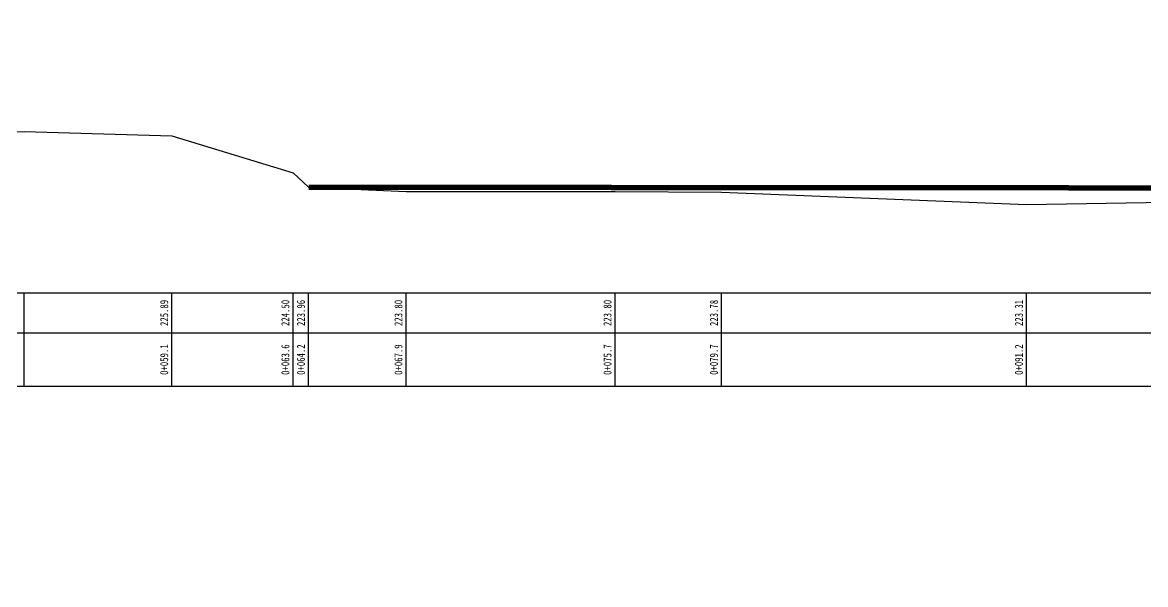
# Model space of a CAD drawing. Header units: millimetres. Extents: x -725 to 2274960, y -506 to 2980382.
# Drawn here: x 560194.1 to 560615.3, y 2885148.2 to 2885359 of the extents above; entities that cross this region are included whole.
import ezdxf
from ezdxf.enums import TextEntityAlignment as Align

# ---------------------------------------------------------------- set-up
doc = ezdxf.new("R2010")
doc.units = ezdxf.units.MM
doc.header["$LTSCALE"] = 1000
doc.linetypes.add('X4', pattern=[1.6, 0, -1.6])
for name, color, linetype in [('DMX', 7, 'Continuous'), ('YHJ_剖面_梁板', 4, 'Continuous'), ('zdm1', 2, 'Continuous'), ('ZDMT5', 3, 'Continuous')]:
    doc.layers.add(name, color=color, linetype=linetype)

msp = doc.modelspace()

# ---------------------------------------------------------------- linework, layer by layer
at = {"color": 5, "linetype": 'Continuous', "const_width": 2}
msp.add_lwpolyline([(560301.4045, 2885297.1864), (560712.5081, 2885296.8869)], dxfattribs=at)
at = {"layer": 'DMX', "linetype": 'Continuous', "flags": 128}
msp.add_lwpolyline([(559659.1558, 2885327.4676), (559833.5002, 2885327.8676), (559956.7332, 2885327.7676), (559965.6116, 2885345.5676), (560004.0136, 2885348.5676), (560054.5679, 2885348.7676), (560061.8541, 2885347.5676), (560139.9177, 2885317.9676), (560194.806, 2885318.0676), (560250.1614, 2885316.4676), (560295.5962, 2885302.5676), (560301.4547, 2885297.1676), (560337.9996, 2885295.5676), (560416.3969, 2885295.5676), (560456.3165, 2885295.3676), (560570.6829, 2885290.6676), (560622.9671, 2885291.5676), (560672.0707, 2885294.5676), (560712.3907, 2885297.1676), (560721.807, 2885299.1676), (560754.7789, 2885305.5676), (560787.0162, 2885313.5676), (560822.3192, 2885326.9076), (560848.1462, 2885332.5676)], dxfattribs=at)
at = {"layer": 'YHJ_剖面_梁板'}
msp.add_circle((589254.9496, 2837256.879), 143124.932, dxfattribs=at)
at = {"layer": 'zdm1', "linetype": 'X4'}
for p, q in [((559644.1558, 2885357.5676), (560937.0339, 2885357.5676)), ((559644.1558, 2885307.5676), (560937.0339, 2885307.5676)), ((559644.1558, 2885257.5676), (560937.0339, 2885257.5676))]:
    msp.add_line(p, q, dxfattribs=at)
at = {"layer": 'zdm1', "linetype": 'Continuous'}
for p, q in [((559659.1558, 2885257.5676), (560927.0339, 2885257.5676)), ((559614.1558, 2885242.5676), (560927.0339, 2885242.5676)), ((559614.1558, 2885222.5676), (560927.0339, 2885222.5676))]:
    msp.add_line(p, q, dxfattribs=at)
at = {"layer": 'ZDMT5', "linetype": 'X4'}
for p, q in [((560194.806, 2885257.5676), (560194.806, 2885318.0676)), ((560250.1614, 2885257.5676), (560250.1614, 2885316.4676)), ((560295.5962, 2885257.5676), (560295.5962, 2885302.5676)), ((560301.4547, 2885257.5676), (560301.4547, 2885297.1676)), ((560337.9996, 2885257.5676), (560337.9996, 2885295.5676)), ((560416.3969, 2885257.5676), (560416.3969, 2885295.5676)), ((560456.3165, 2885257.5676), (560456.3165, 2885295.3676)), ((560570.6829, 2885257.5676), (560570.6829, 2885290.6676))]:
    msp.add_line(p, q, dxfattribs=at)
at = {"layer": 'ZDMT5', "linetype": 'Continuous'}
for p, q in [((560194.806, 2885222.5676), (560194.806, 2885257.5676)), ((560250.1614, 2885222.5676), (560250.1614, 2885257.5676)), ((560295.5962, 2885222.5676), (560295.5962, 2885257.5676)), ((560301.4547, 2885222.5676), (560301.4547, 2885257.5676)), ((560337.9996, 2885222.5676), (560337.9996, 2885257.5676)), ((560416.3969, 2885222.5676), (560416.3969, 2885257.5676)), ((560456.3165, 2885222.5676), (560456.3165, 2885257.5676)), ((560570.6829, 2885222.5676), (560570.6829, 2885257.5676))]:
    msp.add_line(p, q, dxfattribs=at)

# ---------------------------------------------------------------- texts
at = {"layer": 'ZDMT5', "linetype": 'Continuous', "width": 0.8}
for s, p in [('225.89', (560249.6614, 2885250.0676)), ('224.50', (560295.0962, 2885250.0676)), ('223.96', (560300.9547, 2885250.0676)), ('223.80', (560337.4996, 2885250.0676)), ('223.80', (560415.8969, 2885250.0676)), ('223.78', (560455.8165, 2885250.0676)), ('223.31', (560570.1829, 2885250.0676)), ('0+059.1', (560249.6614, 2885232.5676)), ('0+063.6', (560295.0962, 2885232.5676)), ('0+064.2', (560300.9547, 2885232.5676)), ('0+067.9', (560337.4996, 2885232.5676)), ('0+075.7', (560415.8969, 2885232.5676)), ('0+079.7', (560455.8165, 2885232.5676)), ('0+091.2', (560570.1829, 2885232.5676))]:
    msp.add_text(s, height=3, rotation=90, dxfattribs=at).set_placement(p, align=Align.BOTTOM_CENTER)

doc.saveas('drawing.dxf')
